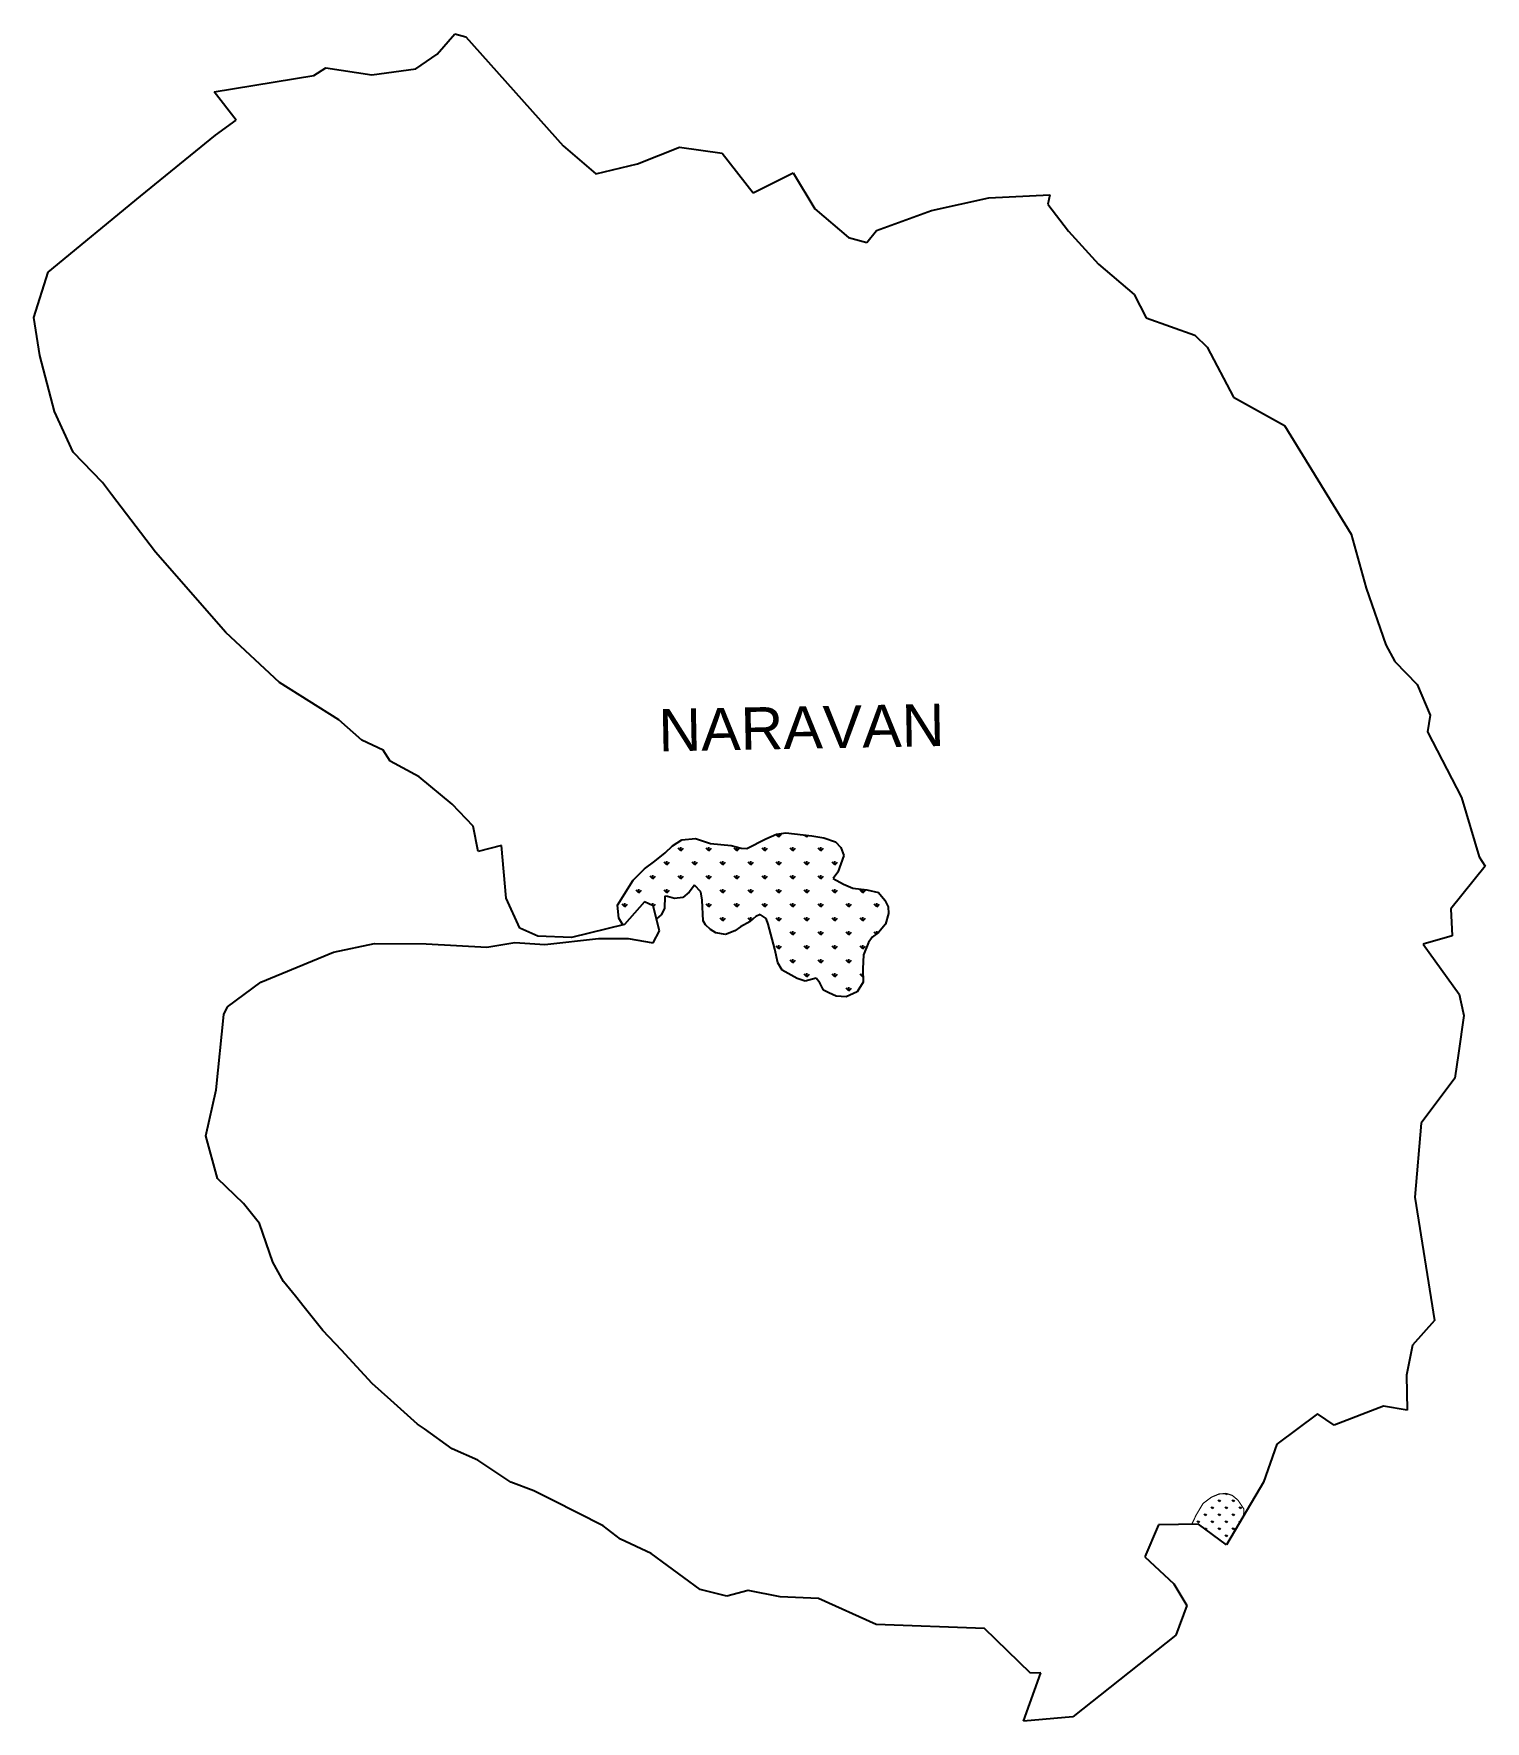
# Model space of a CAD drawing. Header units: metres. Extents: x 310277 to 314003, y 1915374 to 1919706.
import ezdxf

# ---------------------------------------------------------------- set-up
doc = ezdxf.new("R2010")
doc.units = ezdxf.units.M
doc.layers.add('MANGROOVES', color=112, linetype='Continuous')
doc.layers.add('VILLAGE NAME', color=250, linetype='Continuous')
doc.styles.get("Standard").update_dxf_attribs({"font": 'simplex.shx'})

msp = doc.modelspace()

# ---------------------------------------------------------------- hatches: boundary and pattern name
at = {"layer": 'MANGROOVES'}
h = msp.add_hatch(dxfattribs=at)
h.set_pattern_fill('GRASS', color=256)
h.paths.add_polyline_path([(313383.6, 1915919), (313368.5, 1915941.6), (313354, 1915953.5), (313339, 1915958.4), (313320.2, 1915957.3), (313300.7, 1915949.2), (313278.8, 1915932.8), (313261.5, 1915903.7), (313250, 1915879.8), (313267.5, 1915880.1), (313339.3, 1915826.9), (313383.3, 1915901.2)])

# ---------------------------------------------------------------- linework, layer by layer
at = {"color": 3}
for p, q in [((311313, 1919653.3), (311358.1, 1919705.5)), ((311358.1, 1919705.5), (311386.2, 1919697.5)), ((311386.2, 1919697.5), (311636.3, 1919417.9)), ((311257.4, 1919615.5), (311313, 1919653.3)), ((310996, 1919598.2), (311026.5, 1919618.2)), ((311026.5, 1919618.2), (311144.7, 1919600)), ((311144.7, 1919600), (311257.4, 1919615.5)), ((310740, 1919556.8), (310996, 1919598.2)), ((310796.9, 1919484.1), (310740, 1919556.8)), ((310743.4, 1919445.3), (310796.9, 1919484.1)), ((310550.8, 1919288.8), (310743.4, 1919445.3)), ((311636.3, 1919417.9), (311719.8, 1919346.1)), ((311827.3, 1919372), (311934.6, 1919414.4)), ((311934.6, 1919414.4), (312044.6, 1919398.8)), ((312044.6, 1919398.8), (312124, 1919297.6)), ((311719.8, 1919346.1), (311827.3, 1919372)), ((312124, 1919297.6), (312226.8, 1919348.4)), ((312226.8, 1919348.4), (312282.3, 1919256.2)), ((310313.5, 1919093.8), (310550.8, 1919288.8)), ((312581.6, 1919251.8), (312728.6, 1919284)), ((312728.6, 1919284), (312885.6, 1919292.3)), ((312885.6, 1919292.3), (312880.4, 1919268.5)), ((312880.4, 1919268.5), (312933.1, 1919198.4)), ((312282.3, 1919256.2), (312368.5, 1919182.2)), ((312440.7, 1919200.6), (312581.6, 1919251.8)), ((312368.5, 1919182.2), (312416.1, 1919169.5)), ((312416.1, 1919169.5), (312440.7, 1919200.6)), ((312933.1, 1919198.4), (313010.6, 1919114.2)), ((310276.8, 1918977.5), (310313.5, 1919093.8)), ((313010.6, 1919114.2), (313102.1, 1919036.3)), ((313102.1, 1919036.3), (313133, 1918976.3)), ((310292.8, 1918879.9), (310276.8, 1918977.5)), ((313133, 1918976.3), (313257.4, 1918931.8)), ((313257.4, 1918931.8), (313289.7, 1918900.9)), ((310330.4, 1918735.7), (310292.8, 1918879.9)), ((313289.7, 1918900.9), (313357, 1918772.6)), ((313357, 1918772.6), (313488, 1918699.6)), ((310378.2, 1918631.9), (310330.4, 1918735.7)), ((313488, 1918699.6), (313659.1, 1918421.3)), ((310453, 1918553.6), (310378.2, 1918631.9)), ((310476.2, 1918522.6), (310453, 1918553.6)), ((310589.6, 1918374.5), (310476.2, 1918522.6)), ((313659.1, 1918421.3), (313698, 1918282.7)), ((310770.4, 1918168.4), (310589.6, 1918374.5)), ((313698, 1918282.7), (313747.8, 1918137)), ((310907.6, 1918040.2), (310770.4, 1918168.4)), ((313747.8, 1918137), (313771.4, 1918094.2)), ((313771.4, 1918094.2), (313828.5, 1918034.8)), ((311060.3, 1917944.3), (310907.6, 1918040.2)), ((313828.5, 1918034.8), (313862.4, 1917956.1)), ((311119.6, 1917892.5), (311060.3, 1917944.3)), ((313862.4, 1917956.1), (313855.1, 1917913.6)), ((311173.7, 1917866.6), (311119.6, 1917892.5)), ((313855.1, 1917913.6), (313942.5, 1917745.1)), ((311191.8, 1917838.6), (311173.7, 1917866.6)), ((311266.6, 1917797.8), (311191.8, 1917838.6)), ((311351.2, 1917728.3), (311266.6, 1917797.8)), ((313942.5, 1917745.1), (313987.8, 1917592.4)), ((311404.6, 1917671.1), (311351.2, 1917728.3)), ((311417.6, 1917606.3), (311404.6, 1917671.1)), ((311477.7, 1917621.5), (311417.6, 1917606.3)), ((311489.4, 1917486.4), (311477.7, 1917621.5)), ((313987.8, 1917592.4), (314003.4, 1917568.7)), ((314003.4, 1917568.7), (313915, 1917459.7)), ((311525.1, 1917409.4), (311489.4, 1917486.4)), ((311845.1, 1917477.3), (311793.7, 1917418.8)), ((311867.4, 1917467.2), (311845.1, 1917477.3)), ((311883, 1917403.2), (311867.4, 1917467.2)), ((313915, 1917459.7), (313918.5, 1917390)), ((311570.9, 1917389.5), (311525.1, 1917409.4)), ((311793.7, 1917418.8), (311657.5, 1917385.8)), ((311867.2, 1917371.6), (311883, 1917403.2)), ((311046.2, 1917348), (311152.1, 1917370.6)), ((311152.1, 1917370.6), (311284.4, 1917369.4)), ((311284.4, 1917369.4), (311440.1, 1917361.2)), ((311440.1, 1917361.2), (311512, 1917372.5)), ((311512, 1917372.5), (311588.8, 1917367.8)), ((311657.5, 1917385.8), (311570.9, 1917389.5)), ((311588.8, 1917367.8), (311726.8, 1917382.7)), ((311726.8, 1917382.7), (311803.3, 1917383.3)), ((311803.3, 1917383.3), (311867.2, 1917371.6)), ((313918.5, 1917390), (313843.9, 1917368.9)), ((313843.9, 1917368.9), (313936.8, 1917239.9)), ((310859.8, 1917271.3), (311046.2, 1917348)), ((310774.7, 1917207.9), (310859.8, 1917271.3)), ((313936.8, 1917239.9), (313946.6, 1917193.5)), ((310744.8, 1916994.4), (310764.8, 1917188.4)), ((310764.8, 1917188.4), (310774.7, 1917207.9)), ((313948.4, 1917185.1), (313934.4, 1917089)), ((313946.6, 1917193.5), (313948.4, 1917185.1)), ((313934.4, 1917089), (313925.1, 1917024.7)), ((313925.1, 1917024.7), (313839, 1916909)), ((310718.6, 1916876.9), (310744.8, 1916994.4)), ((310748.2, 1916766.7), (310718.6, 1916876.9)), ((313839, 1916909), (313822.8, 1916718.9)), ((310815.4, 1916702.8), (310748.2, 1916766.7)), ((313822.8, 1916718.9), (313873.3, 1916402.9)), ((310856.2, 1916651.2), (310815.4, 1916702.8)), ((310891, 1916552.5), (310856.2, 1916651.2)), ((310918.2, 1916502.8), (310891, 1916552.5)), ((310948.7, 1916465.1), (310918.2, 1916502.8)), ((310971.3, 1916437.2), (310948.7, 1916465.1)), ((311018.7, 1916376.6), (310971.3, 1916437.2)), ((313873.3, 1916402.9), (313816.7, 1916339.3)), ((311066.6, 1916326), (311018.7, 1916376.6)), ((311145.7, 1916240.5), (311066.6, 1916326)), ((313816.7, 1916339.3), (313801, 1916262.3)), ((311193.6, 1916197.8), (311145.7, 1916240.5)), ((313801, 1916262.3), (313803.2, 1916172.8)), ((311262.5, 1916136.2), (311193.6, 1916197.8)), ((313572.6, 1916163), (313468, 1916084.9)), ((313615.5, 1916134), (313572.6, 1916163)), ((313741.8, 1916182.8), (313615.5, 1916134)), ((313803.2, 1916172.8), (313741.8, 1916182.8)), ((311279.8, 1916124.1), (311262.5, 1916136.2)), ((311351.5, 1916073.3), (311279.8, 1916124.1)), ((311416.8, 1916044), (311351.5, 1916073.3)), ((313468, 1916084.9), (313434.3, 1915987.3)), ((311501.9, 1915988), (311416.8, 1916044)), ((311560.9, 1915965.5), (311501.9, 1915988)), ((313434.3, 1915987.3), (313339.3, 1915826.9)), ((311609, 1915941.1), (311560.9, 1915965.5)), ((311739.1, 1915875.3), (311609, 1915941.1)), ((311783.5, 1915841.1), (311739.1, 1915875.3)), ((311861.7, 1915804.2), (311783.5, 1915841.1)), ((313164.2, 1915878.3), (313129.1, 1915795.7)), ((313267.5, 1915880.1), (313164.2, 1915878.3)), ((313339.3, 1915826.9), (313267.5, 1915880.1)), ((311988, 1915712.2), (311861.7, 1915804.2)), ((313129.1, 1915795.7), (313203.7, 1915726.9)), ((312056.6, 1915695.3), (311988, 1915712.2)), ((312110.9, 1915709.1), (312056.6, 1915695.3)), ((312193.1, 1915693.1), (312110.9, 1915709.1)), ((313203.7, 1915726.9), (313236.9, 1915671.3)), ((312291.8, 1915688.8), (312193.1, 1915693.1)), ((312439.3, 1915622.6), (312291.8, 1915688.8)), ((313236.9, 1915671.3), (313208.8, 1915594.7)), ((312717.4, 1915612.1), (312439.3, 1915622.6)), ((312835.8, 1915497.4), (312717.4, 1915612.1)), ((313208.8, 1915594.7), (312944.5, 1915385)), ((312818.2, 1915373.9), (312862.8, 1915497.9)), ((312862.8, 1915497.9), (312835.8, 1915497.4)), ((312944.5, 1915385), (312818.2, 1915373.9))]:
    msp.add_line(p, q, dxfattribs=at)
at = {"layer": 'MANGROOVES'}
for p, q in [((311898.2, 1917603.2), (311916.6, 1917621.2)), ((311916.6, 1917621.2), (311940.7, 1917636.8)), ((311940.7, 1917636.8), (311975.9, 1917639.6)), ((311975.9, 1917639.6), (312014.1, 1917627.1)), ((312014.1, 1917627.1), (312067.5, 1917621.9)), ((312067.5, 1917621.9), (312093.5, 1917615.3)), ((312093.5, 1917615.3), (312108, 1917614.1)), ((312108, 1917614.1), (312156.7, 1917639.1)), ((312156.7, 1917639.1), (312184.2, 1917650.7)), ((312184.2, 1917650.7), (312207.7, 1917654.5)), ((312207.7, 1917654.5), (312274.6, 1917646.3)), ((312274.6, 1917646.3), (312305.6, 1917641.8)), ((312305.6, 1917641.8), (312335.2, 1917631.1)), ((312335.2, 1917631.1), (312349.1, 1917616.5)), ((312349.1, 1917616.5), (312356.9, 1917595.9)), ((311844.9, 1917561.8), (311871.7, 1917581.8)), ((311871.7, 1917581.8), (311898.2, 1917603.2)), ((312356.9, 1917595.9), (312341.1, 1917553.1)), ((311775.9, 1917468.6), (311815.9, 1917533.1)), ((311815.9, 1917533.1), (311844.9, 1917561.8)), ((312341.1, 1917553.1), (312329.7, 1917537.3)), ((312329.7, 1917537.3), (312355.4, 1917522.6)), ((311896.8, 1917491.9), (311896, 1917460.1)), ((311903.8, 1917490.7), (311896.8, 1917491.9)), ((311922.1, 1917486.1), (311903.8, 1917490.7)), ((311943.3, 1917488.5), (311922.1, 1917486.1)), ((311959.2, 1917502.2), (311943.3, 1917488.5)), ((311973.6, 1917520), (311959.2, 1917502.2)), ((311989.7, 1917502.8), (311973.6, 1917520)), ((311993.1, 1917481.8), (311989.7, 1917502.8)), ((312355.4, 1917522.6), (312379.4, 1917512.6)), ((312379.4, 1917512.6), (312415.4, 1917507.8)), ((312415.4, 1917507.8), (312445.3, 1917501.6)), ((312445.3, 1917501.6), (312462.3, 1917481.7)), ((311778.9, 1917435.2), (311775.9, 1917468.6)), ((311887.6, 1917443.9), (311875.6, 1917433.6)), ((311896, 1917460.1), (311887.6, 1917443.9)), ((311995.9, 1917428.7), (311993.1, 1917481.8)), ((312141.7, 1917445), (312130.6, 1917439.2)), ((312157.4, 1917434.2), (312141.7, 1917445)), ((312462.3, 1917481.7), (312470.3, 1917464.6)), ((312471.6, 1917447.4), (312463.7, 1917420.3)), ((312470.3, 1917464.6), (312471.6, 1917447.4)), ((311789.6, 1917418.2), (311778.9, 1917435.2)), ((311790, 1917417.9), (311789.6, 1917418.2)), ((312001.5, 1917418.4), (311995.9, 1917428.7)), ((312014.6, 1917405.9), (312001.5, 1917418.4)), ((312027.8, 1917397.9), (312014.6, 1917405.9)), ((312052.9, 1917393), (312027.8, 1917397.9)), ((312076.7, 1917403.2), (312052.9, 1917393)), ((312091, 1917413.4), (312076.7, 1917403.2)), ((312116.2, 1917426.5), (312091, 1917413.4)), ((312130.6, 1917439.2), (312116.2, 1917426.5)), ((312162.6, 1917419.9), (312157.4, 1917434.2)), ((312179.6, 1917355.7), (312162.6, 1917419.9)), ((312445.9, 1917398.2), (312429.4, 1917386.8)), ((312463.7, 1917420.3), (312445.9, 1917398.2)), ((312186.9, 1917320.4), (312179.6, 1917355.7)), ((312420.4, 1917372.8), (312407.1, 1917341.4)), ((312429.4, 1917386.8), (312420.4, 1917372.8)), ((312198, 1917301.6), (312186.9, 1917320.4)), ((312407.1, 1917341.4), (312405.5, 1917305.5)), ((312237.1, 1917280.4), (312198, 1917301.6)), ((312257.6, 1917273.5), (312237.1, 1917280.4)), ((312285.7, 1917281.1), (312257.6, 1917273.5)), ((312295.4, 1917269.5), (312285.7, 1917281.1)), ((312304.6, 1917250.3), (312295.4, 1917269.5)), ((312405.9, 1917271.4), (312390.8, 1917246.5)), ((312405.5, 1917305.5), (312405.9, 1917271.4)), ((312317.9, 1917243.4), (312304.6, 1917250.3)), ((312337.4, 1917234.7), (312317.9, 1917243.4)), ((312362.4, 1917233.8), (312337.4, 1917234.7)), ((312390.8, 1917246.5), (312362.4, 1917233.8))]:
    msp.add_line(p, q, dxfattribs=at)
at = {"layer": 'MANGROOVES', "linetype": 'Continuous'}
for p, q in [((311938.2, 1917608), (311931.4, 1917614.7)), ((311938.2, 1917608), (311938.2, 1917617.5)), ((311938.2, 1917608), (311944.9, 1917614.7)), ((312010, 1917608), (312003.3, 1917614.7)), ((312010, 1917608), (312010, 1917617.5)), ((312010, 1917608), (312016.8, 1917614.7)), ((312081.9, 1917608), (312075.1, 1917614.7)), ((312081.9, 1917608), (312081.9, 1917617.5)), ((312081.9, 1917608), (312088.6, 1917614.7)), ((312153.7, 1917608), (312147, 1917614.7)), ((312153.7, 1917608), (312153.7, 1917617.5)), ((312153.7, 1917608), (312160.4, 1917614.7)), ((312189.6, 1917643.9), (312183.2, 1917650.3)), ((312189.6, 1917643.9), (312189.6, 1917651.6)), ((312189.6, 1917643.9), (312196.4, 1917650.6)), ((312225.5, 1917608), (312218.8, 1917614.7)), ((312225.5, 1917608), (312225.5, 1917617.5)), ((312225.5, 1917608), (312232.3, 1917614.7)), ((312261.5, 1917643.9), (312256.9, 1917648.5)), ((312261.5, 1917643.9), (312261.5, 1917647.9)), ((312261.5, 1917643.9), (312265, 1917647.5)), ((312297.4, 1917608), (312290.7, 1917614.7)), ((312297.4, 1917608), (312297.4, 1917617.5)), ((312297.4, 1917608), (312304.1, 1917614.7)), ((311902.3, 1917572), (311895.5, 1917578.8)), ((311902.3, 1917572), (311902.3, 1917581.6)), ((311902.3, 1917572), (311909, 1917578.8)), ((311974.1, 1917572), (311967.4, 1917578.8)), ((311974.1, 1917572), (311974.1, 1917581.6)), ((311974.1, 1917572), (311980.8, 1917578.8)), ((312045.9, 1917572), (312039.2, 1917578.8)), ((312045.9, 1917572), (312045.9, 1917581.6)), ((312045.9, 1917572), (312052.7, 1917578.8)), ((312117.8, 1917572), (312111, 1917578.8)), ((312117.8, 1917572), (312117.8, 1917581.6)), ((312117.8, 1917572), (312124.5, 1917578.8)), ((312189.6, 1917572), (312182.9, 1917578.8)), ((312189.6, 1917572), (312189.6, 1917581.6)), ((312189.6, 1917572), (312196.4, 1917578.8)), ((312261.5, 1917572), (312254.7, 1917578.8)), ((312261.5, 1917572), (312261.5, 1917581.6)), ((312261.5, 1917572), (312268.2, 1917578.8)), ((312333.3, 1917572), (312326.6, 1917578.8)), ((312333.3, 1917572), (312333.3, 1917581.6)), ((312333.3, 1917572), (312340, 1917578.8)), ((311866.3, 1917536.1), (311859.6, 1917542.9)), ((311866.3, 1917536.1), (311866.3, 1917545.7)), ((311866.3, 1917536.1), (311873.1, 1917542.9)), ((311938.2, 1917536.1), (311931.4, 1917542.9)), ((311938.2, 1917536.1), (311938.2, 1917545.7)), ((311938.2, 1917536.1), (311944.9, 1917542.9)), ((312010, 1917536.1), (312003.3, 1917542.9)), ((312010, 1917536.1), (312010, 1917545.7)), ((312010, 1917536.1), (312016.8, 1917542.9)), ((312081.9, 1917536.1), (312075.1, 1917542.9)), ((312081.9, 1917536.1), (312081.9, 1917545.7)), ((312081.9, 1917536.1), (312088.6, 1917542.9)), ((312153.7, 1917536.1), (312147, 1917542.9)), ((312153.7, 1917536.1), (312153.7, 1917545.7)), ((312153.7, 1917536.1), (312160.4, 1917542.9)), ((312225.5, 1917536.1), (312218.8, 1917542.9)), ((312225.5, 1917536.1), (312225.5, 1917545.7)), ((312225.5, 1917536.1), (312232.3, 1917542.9)), ((312297.4, 1917536.1), (312290.7, 1917542.9)), ((312297.4, 1917536.1), (312297.4, 1917545.7)), ((312297.4, 1917536.1), (312304.1, 1917542.9)), ((311830.4, 1917500.2), (311823.7, 1917506.9)), ((311830.4, 1917500.2), (311830.4, 1917509.7)), ((311830.4, 1917500.2), (311837.1, 1917506.9)), ((311902.3, 1917500.2), (311895.5, 1917506.9)), ((311902.3, 1917500.2), (311902.3, 1917509.7)), ((311902.3, 1917500.2), (311909, 1917506.9)), ((312045.9, 1917500.2), (312039.2, 1917506.9)), ((312045.9, 1917500.2), (312045.9, 1917509.7)), ((312045.9, 1917500.2), (312052.7, 1917506.9)), ((312117.8, 1917500.2), (312111, 1917506.9)), ((312117.8, 1917500.2), (312117.8, 1917509.7)), ((312117.8, 1917500.2), (312124.5, 1917506.9)), ((312189.6, 1917500.2), (312182.9, 1917506.9)), ((312189.6, 1917500.2), (312189.6, 1917509.7)), ((312189.6, 1917500.2), (312196.4, 1917506.9)), ((312261.5, 1917500.2), (312254.7, 1917506.9)), ((312261.5, 1917500.2), (312261.5, 1917509.7)), ((312261.5, 1917500.2), (312268.2, 1917506.9)), ((312333.3, 1917500.2), (312326.6, 1917506.9)), ((312333.3, 1917500.2), (312333.3, 1917509.7)), ((312333.3, 1917500.2), (312340, 1917506.9)), ((312405.1, 1917500.2), (312398.4, 1917506.9)), ((312405.1, 1917500.2), (312405.1, 1917509.2)), ((312405.1, 1917500.2), (312411.9, 1917506.9)), ((311794.5, 1917464.3), (311787.8, 1917471)), ((311794.5, 1917464.3), (311794.5, 1917473.8)), ((311794.5, 1917464.3), (311801.2, 1917471)), ((311860, 1917470.6), (311859.6, 1917471)), ((311866.3, 1917467.7), (311866.3, 1917473.8)), ((311867.8, 1917465.7), (311873.1, 1917471)), ((312010, 1917464.3), (312003.3, 1917471)), ((312010, 1917464.3), (312010, 1917473.8)), ((312010, 1917464.3), (312016.8, 1917471)), ((312081.9, 1917464.3), (312075.1, 1917471)), ((312081.9, 1917464.3), (312081.9, 1917473.8)), ((312081.9, 1917464.3), (312088.6, 1917471)), ((312153.7, 1917464.3), (312147, 1917471)), ((312153.7, 1917464.3), (312153.7, 1917473.8)), ((312153.7, 1917464.3), (312160.4, 1917471)), ((312225.5, 1917464.3), (312218.8, 1917471)), ((312225.5, 1917464.3), (312225.5, 1917473.8)), ((312225.5, 1917464.3), (312232.3, 1917471)), ((312297.4, 1917464.3), (312290.7, 1917471)), ((312297.4, 1917464.3), (312297.4, 1917473.8)), ((312297.4, 1917464.3), (312304.1, 1917471)), ((312369.2, 1917464.3), (312362.5, 1917471)), ((312369.2, 1917464.3), (312369.2, 1917473.8)), ((312369.2, 1917464.3), (312376, 1917471)), ((312441.1, 1917464.3), (312434.3, 1917471)), ((312441.1, 1917464.3), (312441.1, 1917473.8)), ((312441.1, 1917464.3), (312447.8, 1917471)), ((312045.9, 1917428.4), (312039.2, 1917435.1)), ((312045.9, 1917428.4), (312045.9, 1917437.9)), ((312045.9, 1917428.4), (312052.7, 1917435.1)), ((312117.8, 1917428.4), (312111, 1917435.1)), ((312117.8, 1917428.4), (312117.8, 1917437.9)), ((312117.8, 1917428.4), (312124.5, 1917435.1)), ((312189.6, 1917428.4), (312182.9, 1917435.1)), ((312189.6, 1917428.4), (312189.6, 1917437.9)), ((312189.6, 1917428.4), (312196.4, 1917435.1)), ((312225.5, 1917392.4), (312218.8, 1917399.2)), ((312225.5, 1917392.4), (312225.5, 1917402)), ((312225.5, 1917392.4), (312232.3, 1917399.2)), ((312261.5, 1917428.4), (312254.7, 1917435.1)), ((312261.5, 1917428.4), (312261.5, 1917437.9)), ((312261.5, 1917428.4), (312268.2, 1917435.1)), ((312297.4, 1917392.4), (312290.7, 1917399.2)), ((312297.4, 1917392.4), (312297.4, 1917402)), ((312297.4, 1917392.4), (312304.1, 1917399.2)), ((312333.3, 1917428.4), (312326.6, 1917435.1)), ((312333.3, 1917428.4), (312333.3, 1917437.9)), ((312333.3, 1917428.4), (312340, 1917435.1)), ((312369.2, 1917392.4), (312362.5, 1917399.2)), ((312369.2, 1917392.4), (312369.2, 1917402)), ((312369.2, 1917392.4), (312376, 1917399.2)), ((312405.1, 1917428.4), (312398.4, 1917435.1)), ((312405.1, 1917428.4), (312405.1, 1917437.9)), ((312405.1, 1917428.4), (312411.9, 1917435.1)), ((312439.6, 1917393.9), (312434.3, 1917399.2)), ((312441.1, 1917394.9), (312441.1, 1917402)), ((312189.6, 1917356.5), (312182.9, 1917363.3)), ((312189.6, 1917356.5), (312189.6, 1917366)), ((312189.6, 1917356.5), (312196.4, 1917363.3)), ((312261.5, 1917356.5), (312254.7, 1917363.3)), ((312261.5, 1917356.5), (312261.5, 1917366)), ((312261.5, 1917356.5), (312268.2, 1917363.3)), ((312333.3, 1917356.5), (312326.6, 1917363.3)), ((312333.3, 1917356.5), (312333.3, 1917366)), ((312333.3, 1917356.5), (312340, 1917363.3)), ((312405.1, 1917356.5), (312398.4, 1917363.3)), ((312405.1, 1917356.5), (312405.1, 1917366)), ((312405.1, 1917356.5), (312411.9, 1917363.3)), ((312225.5, 1917320.6), (312218.8, 1917327.3)), ((312225.5, 1917320.6), (312225.5, 1917330.1)), ((312225.5, 1917320.6), (312232.3, 1917327.3)), ((312297.4, 1917320.6), (312290.7, 1917327.3)), ((312297.4, 1917320.6), (312297.4, 1917330.1)), ((312297.4, 1917320.6), (312304.1, 1917327.3)), ((312369.2, 1917320.6), (312362.5, 1917327.3)), ((312369.2, 1917320.6), (312369.2, 1917330.1)), ((312369.2, 1917320.6), (312376, 1917327.3)), ((312261.5, 1917284.7), (312254.7, 1917291.4)), ((312261.5, 1917284.7), (312261.5, 1917294.2)), ((312261.5, 1917284.7), (312268.2, 1917291.4)), ((312333.3, 1917284.7), (312326.6, 1917291.4)), ((312333.3, 1917284.7), (312333.3, 1917294.2)), ((312333.3, 1917284.7), (312340, 1917291.4)), ((312405.1, 1917284.7), (312398.4, 1917291.4)), ((312405.1, 1917284.7), (312405.1, 1917294.2)), ((312405.1, 1917284.7), (312405.7, 1917285.3)), ((312302.8, 1917254.1), (312304.1, 1917255.5)), ((312369.2, 1917248.8), (312362.5, 1917255.5)), ((312369.2, 1917248.8), (312369.2, 1917258.3)), ((312369.2, 1917248.8), (312376, 1917255.5))]:
    msp.add_line(p, q, dxfattribs=at)
at = {"layer": 'MANGROOVES', "const_width": 3.02, "flags": 128}
msp.add_lwpolyline([(313383.3, 1915901.2), (313383.6, 1915919), (313368.5, 1915941.6), (313354, 1915953.5), (313339, 1915958.4), (313320.2, 1915957.3), (313300.7, 1915949.2), (313278.8, 1915932.8), (313261.5, 1915903.7), (313250, 1915879.8)], dxfattribs=at)

# ---------------------------------------------------------------- texts
at = {"layer": 'VILLAGE NAME', "insert": (311879.5, 1917971.9), "char_height": 108.748, "attachment_point": 1, "rotation": 1.1028}
msp.add_mtext_dynamic_manual_height_columns('{\\fArial|b0|i0|c0|p34;NARAVAN}', width=1571.314, gutter_width=543.7, heights=[0], dxfattribs=at)

doc.saveas('drawing.dxf')
